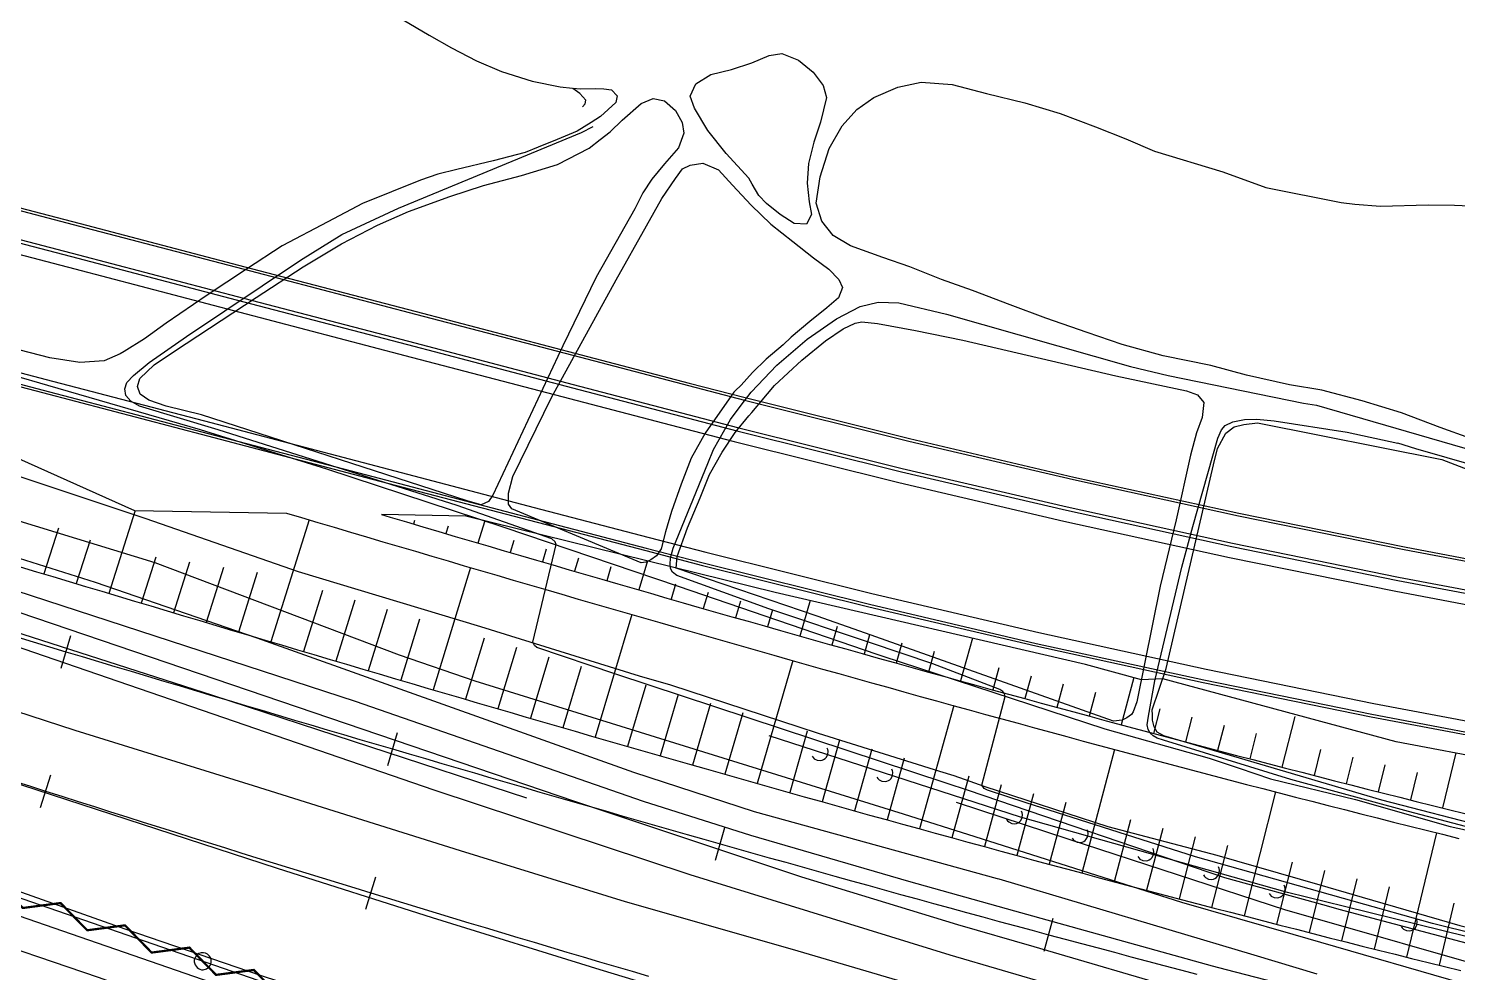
# Model space of a CAD drawing. Header units: millimetres. Extents: x 6886 to 7682, y 1103 to 1809.
# Drawn here: x 7493.2 to 7577, y 1487.2 to 1542.6 of the extents above; entities that cross this region are included whole.
import ezdxf
from ezdxf.xclip import XClip

# ---------------------------------------------------------------- set-up
doc = ezdxf.new("R2010")
doc.units = ezdxf.units.MM
doc.header["$LTSCALE"] = 10
doc.header["$MEASUREMENT"] = 0
doc.header["$XCLIPFRAME"] = 2
doc.layers.add('TZ-BASE', color=253, linetype='Continuous')

# ---------------------------------------------------------------- blocks, each defined once
blk = doc.blocks.new('AZ0801')
at = {"color": 0}
blk.add_arc((0, 0), 0.5, 180, 0, dxfattribs=at)
blk = doc.blocks.new('smd')
at = {"color": 0, "lineweight": -3, "ltscale": 5, "const_width": 0.13}
blk.add_lwpolyline([(0.5, 0, 1), (-0.5, 0, 1)], format="xyb", close=True, dxfattribs=at)
blk.add_lwpolyline([(12.5, 0), (11.5, 0.5), (9.5, -0.5), (7.5, 0.5), (5.5, -0.5), (3.5, 0.5), (1.5, -0.5), (0.5, 0)], dxfattribs=at)
blk = doc.blocks.new('JD-FGHFFHHF5RSFGS')
at = {"layer": 'TZ-BASE'}
for p, q in [((524.126, 38.665), (522.576, 33.806)), ((534.335, 38.12), (532.095, 30.961)), ((540.527, 38.087), (540.46, 37.869)), ((542.485, 37.749), (542.351, 37.311)), ((544.642, 38.067), (544.241, 36.755)), ((519.623, 37.62), (518.766, 34.95)), ((521.487, 36.928), (520.671, 34.377)), ((546.344, 36.899), (546.131, 36.201)), ((548.245, 36.388), (548.021, 35.648)), ((525.338, 35.933), (524.48, 33.235)), ((527.323, 35.631), (526.384, 32.665)), ((529.308, 35.329), (528.288, 32.096)), ((543.802, 35.321), (541.608, 28.148)), ((550.145, 35.876), (549.91, 35.098)), ((552.044, 35.365), (551.799, 34.549)), ((554.195, 35.707), (553.688, 34.003)), ((531.291, 35.027), (530.191, 31.528)), ((535.114, 33.976), (533.998, 30.396)), ((555.84, 34.352), (555.576, 33.458)), ((557.738, 33.849), (557.464, 32.916)), ((537.012, 33.414), (535.901, 29.832)), ((538.91, 32.852), (537.803, 29.269)), ((559.635, 33.346), (559.351, 32.376)), ((561.531, 32.844), (561.238, 31.838)), ((563.725, 33.382), (563.125, 31.303)), ((540.808, 32.293), (539.706, 28.708)), ((553.26, 32.565), (551.119, 25.376)), ((519.78, 29.424), (520.355, 31.34)), ((544.603, 31.178), (543.511, 27.59)), ((565.323, 31.857), (565.012, 30.77)), ((567.22, 31.371), (566.898, 30.24)), ((573.253, 31.168), (572.557, 28.665)), ((546.5, 30.623), (545.413, 27.034)), ((569.116, 30.886), (568.785, 29.712)), ((571.011, 30.401), (570.671, 29.187)), ((548.397, 30.071), (547.315, 26.48)), ((550.293, 29.52), (549.217, 25.927)), ((562.71, 29.862), (560.631, 22.655)), ((574.798, 29.435), (574.442, 28.146)), ((576.69, 28.953), (576.328, 27.629)), ((582.722, 28.862), (581.984, 26.098)), ((554.086, 28.424), (553.022, 24.828)), ((555.982, 27.879), (554.924, 24.281)), ((578.582, 28.472), (578.214, 27.116)), ((580.472, 27.99), (580.099, 26.606)), ((557.878, 27.337), (556.826, 23.737)), ((572.155, 27.22), (570.145, 19.994)), ((584.248, 27.026), (583.87, 25.594)), ((559.774, 26.796), (558.728, 23.195)), ((586.135, 26.544), (585.755, 25.094)), ((588.02, 26.061), (587.64, 24.596)), ((592.167, 26.582), (591.411, 23.612)), ((538.954, 23.717), (539.519, 25.636)), ((563.566, 25.723), (562.533, 22.118)), ((565.462, 25.19), (564.436, 21.583)), ((589.905, 25.579), (589.526, 24.102)), ((567.358, 24.66), (566.339, 21.051)), ((581.598, 24.649), (579.664, 17.402)), ((593.68, 24.648), (593.296, 23.125)), ((601.617, 24.442), (600.839, 21.215)), ((569.254, 24.132), (568.242, 20.521)), ((595.57, 24.199), (595.182, 22.642)), ((597.459, 23.75), (597.067, 22.162)), ((518.572, 21.253), (519.18, 23.159)), ((573.046, 23.085), (572.048, 19.47)), ((599.347, 23.302), (598.953, 21.687)), ((574.942, 22.566), (573.952, 18.949)), ((576.838, 22.049), (575.856, 18.43)), ((591.041, 22.158), (589.192, 14.89)), ((578.734, 21.536), (577.76, 17.915)), ((582.528, 20.519), (581.569, 16.893)), ((558.175, 18.154), (558.721, 20.078)), ((584.425, 20.015), (583.474, 16.387)), ((586.322, 19.515), (585.38, 15.885)), ((600.487, 19.756), (598.73, 12.465)), ((588.219, 19.018), (587.285, 15.386)), ((592.014, 18.034), (591.098, 14.397)), ((537.67, 15.274), (538.255, 17.186)), ((593.912, 17.548), (593.006, 13.909)), ((595.811, 17.065), (594.913, 13.424)), ((597.709, 16.586), (596.821, 12.943)), ((601.508, 15.64), (600.639, 11.992)), ((577.463, 12.816), (577.983, 14.748))]:
    blk.add_line(p, q, dxfattribs=at)
for points in [[(517.39, 35.364), (518.347, 35.076), (519.304, 34.788), (520.261, 34.501), (521.218, 34.213), (522.175, 33.926), (523.132, 33.639), (524.089, 33.352), (525.047, 33.065), (526.004, 32.778), (526.961, 32.492), (527.918, 32.206), (528.876, 31.92), (529.833, 31.635), (530.79, 31.349), (531.748, 31.064), (532.705, 30.78), (533.662, 30.495), (534.62, 30.211), (535.577, 29.927), (536.535, 29.644), (537.493, 29.361), (538.451, 29.078), (539.408, 28.796), (540.366, 28.514), (541.324, 28.232), (542.282, 27.951), (543.24, 27.67), (544.198, 27.389), (545.156, 27.109), (546.115, 26.829), (547.073, 26.55), (548.032, 26.271), (548.99, 25.993), (549.949, 25.715), (550.908, 25.438), (551.866, 25.161), (552.825, 24.884), (553.784, 24.608), (554.744, 24.333), (555.703, 24.058), (556.662, 23.784), (557.622, 23.51), (558.581, 23.237), (559.541, 22.964), (560.501, 22.692), (561.461, 22.421), (562.421, 22.15), (563.381, 21.879), (564.341, 21.61), (565.302, 21.34), (566.262, 21.072), (567.223, 20.804), (568.184, 20.537), (569.145, 20.271), (570.106, 20.005), (571.068, 19.74), (572.029, 19.475), (572.991, 19.211), (573.952, 18.948), (574.914, 18.686), (575.876, 18.425), (576.839, 18.164), (577.801, 17.904), (578.764, 17.644), (579.726, 17.386), (580.689, 17.128), (581.652, 16.871), (582.615, 16.615), (583.579, 16.36), (584.542, 16.105), (585.506, 15.851), (586.47, 15.599), (587.434, 15.347), (588.399, 15.096), (589.363, 14.845), (590.328, 14.596), (591.293, 14.347), (592.258, 14.1), (593.223, 13.853), (594.188, 13.608), (595.154, 13.363), (596.12, 13.119), (597.086, 12.876), (598.052, 12.634), (599.016, 12.394), (599.983, 12.154), (600.95, 11.915), (601.917, 11.677)], [(580.628, 7.821), (580.278, 7.912), (572.868, 9.927), (562.701, 12.919), (552.902, 15.702), (543.207, 18.705), (531.066, 22.519), (520.614, 25.769), (506.603, 30.311)], [(517.194, 31.246), (518.152, 30.958), (519.11, 30.67), (520.067, 30.382), (521.025, 30.095), (521.983, 29.807), (522.941, 29.52), (523.899, 29.233), (524.857, 28.946), (525.815, 28.66), (526.773, 28.374), (527.731, 28.087), (528.689, 27.802), (529.648, 27.516), (530.606, 27.231), (531.565, 26.946), (532.523, 26.661), (533.482, 26.376), (534.441, 26.092), (535.4, 25.808), (536.359, 25.525), (537.318, 25.242), (538.277, 24.959), (539.236, 24.676), (540.196, 24.394), (541.155, 24.113), (542.115, 23.831), (543.074, 23.55), (544.034, 23.27), (544.994, 22.99), (545.954, 22.71), (546.914, 22.43), (547.875, 22.152), (548.835, 21.873), (549.796, 21.595), (550.757, 21.318), (551.717, 21.041), (552.678, 20.764), (553.64, 20.488), (554.601, 20.213), (555.562, 19.938), (556.524, 19.664), (557.486, 19.39), (558.448, 19.116), (559.41, 18.844), (560.372, 18.572), (561.334, 18.3), (562.297, 18.029), (563.26, 17.759), (564.223, 17.489), (565.186, 17.22), (566.149, 16.951), (567.113, 16.683), (568.076, 16.416), (569.04, 16.149), (570.004, 15.884), (570.968, 15.618), (571.933, 15.354), (572.897, 15.09), (573.862, 14.827), (574.827, 14.565), (575.792, 14.303), (576.757, 14.042), (577.723, 13.782), (578.689, 13.523), (579.655, 13.264), (580.621, 13.006), (581.587, 12.749), (582.554, 12.493), (583.521, 12.238), (584.488, 11.983), (585.455, 11.73), (586.423, 11.477)], [(506.827, 26.032), (532.459, 17.693), (541.556, 14.79), (551.383, 11.735), (559.339, 9.339), (570.934, 6.005), (574.981, 4.925), (581.529, 3.177), (583.564, 2.638), (594.751, -0.323), (603.411, -2.383), (611.011, -4.116), (616.414, -5.163), (623.521, -6.618), (630.333, -7.926), (637.541, -9.106), (647.746, -10.79), (657.257, -12.223), (667.572, -13.491), (675.652, -14.435), (685.236, -15.372), (694.757, -16.266), (699.981, -16.599)], [(516.971, 22.815), (517.924, 22.51), (518.876, 22.206), (519.829, 21.902), (520.782, 21.599), (521.735, 21.296), (522.688, 20.993), (523.642, 20.692), (524.595, 20.39), (525.549, 20.089), (526.503, 19.789), (527.457, 19.489), (528.411, 19.19), (529.365, 18.891), (530.32, 18.593), (531.274, 18.296), (532.229, 17.999), (533.184, 17.702), (534.14, 17.407), (535.095, 17.111), (536.051, 16.817), (537.007, 16.523), (537.963, 16.23), (538.919, 15.937), (539.875, 15.646), (540.832, 15.354), (541.789, 15.064), (542.746, 14.774), (543.703, 14.485), (544.661, 14.197), (545.619, 13.909), (546.577, 13.622), (547.535, 13.336), (548.493, 13.051), (549.452, 12.766), (550.411, 12.483), (551.37, 12.2), (552.329, 11.917), (553.289, 11.636), (554.249, 11.355)], [(506.48, 46.54), (524.084, 38.666), (533.002, 38.516), (533.887, 38.253), (534.843, 37.969), (535.798, 37.685), (536.753, 37.401), (537.709, 37.118), (538.664, 36.835), (539.619, 36.553), (540.574, 36.271), (541.53, 35.989), (542.485, 35.708), (543.44, 35.427), (544.395, 35.147), (545.35, 34.867), (546.306, 34.587), (547.261, 34.308), (548.216, 34.029), (549.171, 33.751), (550.126, 33.473), (551.082, 33.195), (552.037, 32.919), (552.992, 32.642), (553.947, 32.366), (554.903, 32.091), (555.858, 31.816), (556.813, 31.542), (557.769, 31.268), (558.724, 30.995), (559.68, 30.722), (560.635, 30.45), (561.591, 30.179), (562.546, 29.908), (563.502, 29.637), (564.458, 29.368), (565.413, 29.099), (566.369, 28.83), (567.325, 28.562), (568.281, 28.295), (569.237, 28.029), (570.193, 27.763), (571.149, 27.498), (572.105, 27.233), (573.062, 26.97), (574.018, 26.707), (574.974, 26.444), (575.931, 26.183), (576.887, 25.922), (577.844, 25.662), (578.801, 25.403), (579.758, 25.144), (580.714, 24.886), (581.671, 24.629), (582.628, 24.373), (583.586, 24.118), (584.543, 23.863), (585.5, 23.609), (586.458, 23.356), (587.415, 23.104), (588.373, 22.853), (589.331, 22.603), (590.289, 22.353), (591.247, 22.105), (592.205, 21.857), (593.163, 21.611), (594.121, 21.365), (595.08, 21.12), (596.038, 20.876), (596.997, 20.633), (597.956, 20.391), (598.915, 20.15), (599.874, 19.909), (600.827, 19.672), (601.786, 19.434)], [(538.586, 38.423), (539.09, 38.274), (540.044, 37.992), (540.999, 37.71), (541.954, 37.428), (542.909, 37.147), (543.863, 36.866), (544.818, 36.586), (545.772, 36.306), (546.727, 36.027), (547.682, 35.748), (548.636, 35.469), (549.591, 35.191), (550.545, 34.913), (551.5, 34.636), (552.454, 34.359), (553.409, 34.083), (554.364, 33.807), (555.318, 33.532), (556.273, 33.258), (557.227, 32.984), (558.182, 32.71), (559.137, 32.437), (560.091, 32.165), (561.046, 31.893), (562.001, 31.621), (562.955, 31.351), (563.91, 31.081), (564.865, 30.811), (565.82, 30.542), (566.775, 30.274), (567.73, 30.007), (568.685, 29.74), (569.64, 29.474), (570.595, 29.208), (571.55, 28.943), (572.505, 28.679), (573.46, 28.416), (574.416, 28.153), (575.371, 27.891), (576.326, 27.63), (577.282, 27.369), (578.238, 27.109), (579.193, 26.85), (580.149, 26.592), (581.105, 26.335), (582.06, 26.078), (583.016, 25.822), (583.972, 25.567), (584.928, 25.313), (585.885, 25.059), (586.841, 24.807), (587.797, 24.555), (588.754, 24.304), (589.71, 24.054), (590.667, 23.805), (591.623, 23.557), (592.58, 23.31), (593.537, 23.063), (594.494, 22.818), (595.451, 22.573), (596.408, 22.329), (597.365, 22.087), (598.323, 21.845), (599.28, 21.604), (600.238, 21.365), (601.189, 21.127), (602.147, 20.89)], [(669.662, 12.362), (661.366, 13.757), (660.654, 14.293), (654.293, 15.258), (635.309, 18.193), (616.63, 21.875), (611.021, 23.081), (610.123, 22.829), (598.121, 25.105), (584.415, 28.785), (583.177, 28.739), (579.891, 29.626), (561.688, 33.855), (543.538, 38.34), (538.586, 38.423)]]:
    blk.add_lwpolyline(points, dxfattribs=at)
for points in [[(199.257, 94.283), (204.729, 96.411, -0.152658), (236.282, 98.56), (337.635, 74.296, -0.01357), (348.275, 71.442), (350.195, 70.867), (351.273, 70.55), (405.978, 54.269), (407.914, 53.683), (409.851, 53.075), (411.781, 52.447), (413.701, 51.802), (414.441, 51.548), (534.376, 10.051), (541.667, 7.529, -0.046142), (550.559, 3.501), (558.627, -1.092)], [(236.05, 97.588), (337.402, 73.324, -0.01357), (347.99, 70.483), (405.686, 53.313, -0.010961), (414.116, 50.602), (541.34, 6.583, -0.046142), (550.064, 2.632), (560.033, -3.043, 0.13329), (574.236, -6.708), (580.822, -6.626, -0.244233), (598.936, -15.75), (610.099, -31.218, 0.241251), (620.657, -36.61), (654.321, -36.568)]]:
    blk.add_lwpolyline(points, format="xyb", dxfattribs=at)
for points, elevation in [([(511.591, 57.931), (521.266, 55.397), (530.939, 52.865), (540.614, 50.331), (550.287, 47.799), (556.641, 46.134), (559.921, 45.284), (569.555, 42.885), (579.208, 40.627), (588.893, 38.508), (598.608, 36.526), (608.349, 34.684), (618.115, 32.981), (627.906, 31.418), (637.717, 29.995), (647.565, 28.71), (649.094, 28.524), (657.463, 27.511), (667.39, 26.311), (668.306, 26.2)], 44.058), ([(511.553, 57.785), (521.228, 55.252), (530.901, 52.719), (540.576, 50.186), (550.249, 47.653), (556.603, 45.989), (559.884, 45.138), (569.52, 42.739), (579.175, 40.481), (588.862, 38.361), (598.579, 36.379), (608.322, 34.537), (618.091, 32.834), (627.884, 31.27), (637.697, 29.847), (647.546, 28.561), (649.076, 28.375), (657.445, 27.362), (667.372, 26.162), (668.325, 26.047)], 44.058), ([(511.135, 56.189), (520.81, 53.656), (530.483, 51.123), (540.158, 48.59), (549.831, 46.057), (556.187, 44.392), (559.477, 43.539), (569.132, 41.135), (578.811, 38.871), (588.521, 36.747), (598.261, 34.76), (608.027, 32.913), (617.819, 31.206), (627.635, 29.639), (637.472, 28.212), (647.34, 26.924), (648.877, 26.737), (657.246, 25.724), (667.174, 24.524), (667.376, 24.499)], 44.058), ([(511.084, 55.996), (520.759, 53.462), (530.432, 50.93), (540.107, 48.396), (549.78, 45.864), (556.137, 44.199), (559.428, 43.345), (569.085, 40.941), (578.766, 38.676), (588.48, 36.551), (598.222, 34.564), (607.991, 32.717), (617.786, 31.009), (627.605, 29.441), (637.444, 28.014), (647.315, 26.725), (648.852, 26.538), (657.222, 25.526), (666.673, 24.383)], 44.058), ([(510.92, 55.367), (520.594, 52.833), (530.268, 50.301), (539.942, 47.767), (549.616, 45.235), (555.973, 43.57), (559.268, 42.715), (568.933, 40.309), (578.623, 38.042), (588.345, 35.915), (598.097, 33.926), (607.875, 32.077), (617.679, 30.368), (627.507, 28.798), (637.356, 27.37), (647.234, 26.08), (648.774, 25.893), (657.144, 24.881), (666.595, 23.738)], 44.058), ([(509.224, 48.885), (518.897, 46.352), (528.571, 43.819), (538.245, 41.286), (547.919, 38.753), (554.283, 37.086), (557.618, 36.222), (567.36, 33.796), (577.144, 31.507), (586.959, 29.36), (596.805, 27.351), (606.677, 25.485), (616.575, 23.759), (626.498, 22.175), (636.441, 20.733), (646.396, 19.433), (647.965, 19.242), (656.34, 18.229), (666.268, 17.028), (676.194, 15.827), (686.122, 14.627), (696.05, 13.425), (696.188, 13.409), (700.009, 12.974)], 44.058), ([(509.059, 48.256), (518.732, 45.723), (528.406, 43.191), (538.08, 40.657), (547.754, 38.125), (554.119, 36.457), (557.457, 35.592), (567.208, 33.164), (577, 30.873), (586.825, 28.724), (596.679, 26.714), (606.561, 24.845), (616.468, 23.118), (626.4, 21.532), (636.352, 20.089), (646.314, 18.788), (647.886, 18.597), (656.262, 17.584), (666.19, 16.383), (676.116, 15.182), (679.395, 14.786)], 44.058), ([(509.021, 48.111), (518.694, 45.578), (528.368, 43.045), (538.042, 40.512), (547.716, 37.979), (554.081, 36.312), (557.421, 35.446), (567.173, 33.018), (576.967, 30.727), (586.794, 28.577), (596.65, 26.566), (606.534, 24.698), (616.443, 22.97), (626.378, 21.384), (636.332, 19.94), (646.295, 18.639), (647.868, 18.448), (656.244, 17.435), (666.172, 16.234), (676.098, 15.033), (679.377, 14.637)], 44.058), ([(550.379, 62.353), (550.523, 62.512), (550.564, 62.733), (550.209, 63.123), (549.803, 63.425)], 43), ([(571.706, 22.668), (552.325, 29.065), (547.702, 30.624), (547.553, 30.754), (547.454, 30.936), (548.835, 36.67), (548.779, 36.823), (548.577, 37.002), (543.03, 38.956), (529.006, 43.403), (524.39, 44.793), (523.865, 45.086), (523.586, 45.407), (523.531, 45.798), (523.643, 46.173), (524.022, 46.588), (524.947, 47.352), (527.142, 48.864), (533.826, 53.359), (536.262, 54.852), (539.582, 56.393), (550.325, 60.843), (551.003, 61.192)], 42), ([(593.447, 44.852), (602.742, 42.145)], 41), ([(654.905, 54.463), (653.398, 54.027), (650.205, 52.748), (649.031, 52.527), (641.363, 51.893), (639.713, 51.653), (636.952, 50.725), (623.36, 45.763), (621.922, 45.095), (620.791, 44.384), (615.072, 39.819), (613.726, 38.879), (612.946, 38.776), (611.407, 38.971), (608.193, 39.715), (599.275, 42.286), (598.213, 42.607)], 40), ([(559.747, 44.921), (560.263, 45.61), (561.77, 47.183), (563.56, 48.72), (565.281, 49.911), (566.662, 50.628), (567.725, 50.885), (568.934, 50.846), (571.739, 50.183), (582.534, 47.119), (584.734, 46.583), (592.678, 44.97), (593.447, 44.852)], 41), ([(578.096, 10.779), (571.948, 12.589), (556.701, 17.302), (541.666, 22.254), (507.702, 33.933), (493.5, 39.054), (482.71, 42.949), (474.354, 46.075)], 48), ([(497.765, 44.519), (501.53, 43.191), (506.616, 41.332), (525.276, 35.609), (539.627, 30.194), (544.066, 28.681), (569.193, 20.865), (573.39, 19.534)], 44), ([(567.282, 30.901), (561.307, 32.907), (555.917, 34.857), (555.66, 35.045), (555.545, 35.258), (555.516, 35.501), (555.544, 35.895), (555.689, 36.456), (557.725, 41.43), (558.067, 42.252), (559.058, 44.002), (559.747, 44.921)], 41), ([(591.932, 22.884), (591.932, 22.884), (584.473, 25.19), (584.086, 25.32), (583.852, 25.45), (583.69, 25.597), (583.563, 25.81), (583.512, 26.098), (583.579, 26.603), (583.959, 28.673), (585.534, 35.332), (586.188, 37.728), (587.649, 42.905), (587.861, 43.401), (588.089, 43.645), (588.531, 43.864), (589.212, 44.012), (589.944, 44.029), (590.964, 43.921), (595.244, 43.27), (598.213, 42.607)], 40), ([(576.867, 13.065), (572.403, 14.37), (563.246, 17.151), (549.926, 21.592), (507.757, 35.929), (489.637, 42.651)], 47), ([(574.72, 17.06), (560.471, 20.988), (553.396, 23.29), (531.281, 31.172), (521.798, 34.436), (497.252, 42.19)], 45), ([(575.74, 15.162), (569.517, 16.895), (560.246, 19.594), (553.946, 21.597), (537.054, 27.468), (509.871, 36.321), (496.423, 40.885)], 46), ([(586.336, 18.355), (576.407, 21.51), (574.134, 22.261), (573.941, 22.368), (573.806, 22.545), (575.18, 27.755), (575.138, 27.905), (575.042, 28.045), (574.864, 28.161), (570.935, 29.674), (567.282, 30.901)], 41), ([(588.057, 17.121), (573.017, 22.235), (571.706, 22.668)], 42), ([(603.296, 19.846), (598.841, 21.002), (591.932, 22.884)], 40), ([(591.64, 15.228), (578.937, 19.366), (572.31, 21.545)], 43), ([(573.39, 19.534), (585.521, 15.689), (592.054, 13.805)], 44), ([(595.643, 15.734), (586.336, 18.355)], 41), ([(589.775, 12.58), (574.812, 17.035), (574.72, 17.06)], 45), ([(594.778, 15.269), (594.027, 15.468), (588.057, 17.121)], 42), ([(587.335, 11.932), (575.74, 15.162)], 46), ([(593.64, 14.657), (591.64, 15.228)], 43), ([(699.995, -1.71), (692.889, -1.535), (683.267, -1.166), (680.166, -0.869), (668.644, 0.869), (657.618, 2.576), (643.796, 4.403), (634.97, 5.819), (625.439, 7.532), (620.673, 8.572), (609.752, 11.286), (594.778, 15.269)], 42), ([(699.996, -0.183), (689.458, -0.164), (680.525, -0.218), (678.934, -0.057), (671.165, 1.523), (665.746, 2.447), (658.209, 3.393), (643.047, 5.169), (633.901, 6.533), (626.893, 7.735), (622.556, 8.833), (613.571, 11.138), (600.251, 14.436), (595.643, 15.734)], 41), ([(699.994, -3.177), (694.278, -2.973), (685.783, -2.481), (681.218, -2.028), (665.859, 0.047), (651.949, 2.102), (628.769, 6.068), (619.797, 7.709), (613.442, 9.113), (603.201, 11.927), (593.64, 14.657)], 43), ([(592.054, 13.805), (603.694, 10.446), (606.835, 9.635)], 44), ([(585.812, 10.45), (576.867, 13.065)], 47), ([(593.482, 11.476), (589.775, 12.58)], 45), ([(588.169, 11.717), (587.335, 11.932)], 46), ([(699.989, -8.162), (694.679, -7.8), (685.05, -6.831), (672.034, -5.227), (657.668, -3.23), (643.144, -0.977), (635.844, 0.265), (630.326, 1.383), (618.039, 4.222), (596.109, 9.669), (588.169, 11.717)], 46)]:
    blk.add_lwpolyline(points, dxfattribs=dict(at, elevation=elevation))
blk.add_lwpolyline([(528.564, 12.062, 1), (527.619, 12.389, 1)], format="xyb", close=True, dxfattribs=at)
for points in [[(537.466, 56.67, 43.054), (535.425, 55.605, 43.029), (532.747, 54.195, 43.029), (530.656, 52.829, 43.029), (528.351, 51.302, 43.029), (525.947, 49.658, 43.029), (524.669, 48.741, 43.029), (523.492, 47.998, 43.024), (523.248, 47.862, 42.999), (522.303, 47.441, 43.004), (520.877, 47.353, 43.009), (519.126, 47.625, 43.009), (517.371, 48.063, 43.014)], [(517.473, 73.088, 43.487), (518.639, 73.729, 43.491), (519.934, 73.889, 43.491), (521.636, 73.636, 43.491), (530.682, 70.859, 43.423), (533.259, 69.97, 43.349), (535.765, 69.176, 43.3), (537.799, 68.357, 43.295), (539.861, 67.437, 43.295), (541.374, 66.539, 43.295), (542.691, 65.811, 43.241), (544.146, 65.039, 43.206), (545.628, 64.409, 43.206), (547.417, 63.853, 43.157), (549.058, 63.512, 43.009), (549.791, 63.448, 43.021)], [(602.442, 42.902, 41.105), (600.701, 43.532, 41.15), (598.423, 44.394, 41.214), (596.12, 45.107, 41.297), (593.758, 45.723, 41.435), (591.849, 46.046, 41.568), (589.335, 46.598, 41.735), (587.232, 47.163, 41.824), (584.445, 47.735, 41.897), (582.044, 48.398, 41.907), (579.976, 49.103, 41.922), (577.566, 49.943, 41.927), (575.464, 50.721, 41.927), (573.248, 51.564, 41.927), (571.433, 52.207, 41.952), (569.575, 52.962, 41.991), (567.99, 53.5, 42.109), (566.104, 54.192, 42.158), (565.074, 54.791, 42.158), (564.408, 55.631, 42.212), (564.094, 56.691, 42.276), (564.319, 58.23, 42.399), (564.846, 59.891, 42.444), (565.612, 61.22, 42.512), (566.475, 62.183, 42.596), (567.459, 62.882, 42.69), (568.871, 63.505, 42.709), (570.253, 63.79, 42.749), (572.057, 63.66, 42.768), (574.082, 63.129, 42.773), (576.329, 62.574, 42.724), (578.404, 61.948, 42.478), (580.47, 61.168, 42.424), (582.25, 60.458, 42.202), (583.937, 59.751, 42.227), (587.952, 58.524, 42.222), (590.468, 57.608, 41.833), (594.888, 56.74, 41.819), (595.698, 56.633, 41.799), (597.193, 56.508, 41.666), (599.997, 56.594, 41.597), (601.53, 56.58, 41.553), (605.653, 56.39, 41.41)], [(549.791, 63.448, 43.021), (550.256, 63.407, 43.029), (551.119, 63.409, 42.975), (551.623, 63.402, 42.808), (552.079, 63.332, 42.822), (552.402, 62.991, 42.832), (552.333, 62.596, 42.852), (551.422, 61.773, 42.96), (550.875, 61.431, 43)], [(551.413, 60.43, 41.745), (551.995, 60.882, 41.745), (552.703, 61.566, 41.745), (553.813, 62.532, 41.745), (554.528, 62.829, 41.745), (555.189, 62.695, 41.745), (555.832, 62.124, 41.745), (556.223, 61.429, 41.745), (556.318, 60.802, 41.745), (555.999, 59.931, 41.745), (555.189, 58.994, 41.745), (554.446, 58.098, 41.745), (553.921, 57.297, 41.745), (553.517, 56.514, 41.745)], [(550.875, 61.431, 43), (550.057, 60.921, 43.059), (548.896, 60.431, 43.063), (547.764, 59.971, 43.068), (547.004, 59.672, 43.073), (545.132, 59.183, 43.108), (542.993, 58.669, 43.142), (541.883, 58.384, 43.147), (540.875, 58.046, 43.152), (537.466, 56.67, 43.054)], [(549.22, 48.329, 41.755), (545.117, 39.567, 41.745), (544.859, 39.187, 41.745), (544.437, 38.992, 41.745), (543.612, 39.228, 41.745), (528.013, 44.277, 41.745), (525.95, 44.794, 41.745), (524.939, 45.14, 41.745), (524.418, 45.481, 41.745), (524.263, 45.948, 41.745), (524.399, 46.417, 41.745), (525.237, 47.208, 41.745), (526.444, 48.002, 41.745), (531.227, 51.16, 41.745), (533.992, 52.954, 41.745), (536.24, 54.313, 41.745), (538.338, 55.394, 41.745), (540.171, 56.205, 41.745), (542.6, 57.078, 41.745), (544.573, 57.738, 41.745), (546.799, 58.308, 41.745), (548.901, 58.952, 41.745), (550.76, 59.923, 41.745), (551.413, 60.43, 41.745)], [(554.135, 55.365, 41.164), (555.034, 56.961, 41.164), (555.84, 58.143, 41.164), (556.249, 58.71, 41.164), (556.691, 58.931, 41.164), (557.425, 59.037, 41.164), (558.347, 58.646, 41.164), (559.172, 57.747, 41.164), (560.264, 56.577, 41.164), (561.42, 55.46, 41.164), (562.722, 54.437, 41.164), (563.925, 53.495, 41.164), (564.829, 52.825, 41.164), (565.415, 52.22, 41.164), (565.625, 51.744, 41.164), (565.402, 51.146, 41.164), (564.715, 50.544, 41.164), (563.717, 49.752, 41.164), (562.622, 48.838, 41.164), (562.142, 48.389, 41.164), (561.16, 47.543, 41.164), (560.356, 46.751, 41.164), (559.687, 46.022, 41.164), (559.34, 45.678, 41.164)], [(553.517, 56.514, 41.745), (553.438, 56.36, 41.745), (551.174, 52.353, 41.745), (549.22, 48.329, 41.755)], [(557.563, 43.208, 41.164), (556.748, 41.729, 41.164), (556.163, 40.207, 41.164), (555.596, 38.613, 41.164), (555.244, 37.407, 41.164), (554.992, 36.418, 41.164), (554.716, 36.001, 41.164), (554.378, 35.767, 41.164), (554.092, 35.642, 41.164), (553.816, 35.601, 41.164), (546.222, 38.757, 41.164), (546.025, 39.04, 41.164), (546.042, 39.675, 41.164), (546.283, 40.658, 41.164), (548.555, 45.284, 41.164), (552.344, 52.188, 41.164), (554.135, 55.365, 41.164)], [(495.06, 54.812, 44.008), (499.715, 52.661, 43.378), (501.56, 52.09, 43.3), (503.103, 51.439, 43.236), (505.039, 50.785, 43.25), (506.324, 50.189, 43.26), (507.776, 49.573, 43.265), (514.934, 47.19, 42.95), (518.991, 46.023, 42.803), (527.933, 43.424, 42.527), (535.351, 41.116, 42.463), (545.754, 37.679, 41.966), (555.979, 34.219, 41.656), (567.638, 30.239, 41.33)], [(560.13, 44.209, 40.564), (560.303, 44.421, 40.564), (561.643, 45.993, 40.564), (563.239, 47.478, 40.564), (564.638, 48.627, 40.564), (565.675, 49.33, 40.564), (566.371, 49.647, 40.564), (566.768, 49.739, 40.564), (567.678, 49.64, 40.564), (569.911, 49.232, 40.564), (572.698, 48.656, 40.564), (581.665, 46.571, 40.564), (585.804, 45.681, 40.564), (586.455, 45.451, 40.564), (586.839, 44.991, 40.564), (586.724, 44.124, 40.564), (586.4, 43.228, 40.564), (586.052, 41.92, 40.564), (585.209, 38.123, 40.564), (584.265, 34.229, 40.569)], [(492.95, 48.691, 44.175), (499.492, 46.511, 43.388), (507.241, 43.59, 43.162), (515.347, 41.329, 42.945), (524.763, 38.188, 42.763), (533.691, 35.094, 42.409), (544.38, 31.854, 42.011), (553.695, 28.976, 41.656), (555.531, 28.432, 41.617), (564.203, 25.595, 41.396), (571.324, 23.379, 41.206)], [(559.34, 45.678, 41.164), (559.261, 45.6, 41.164), (557.563, 43.208, 41.164)], [(566.975, 31.471, 40.564), (564.147, 32.473, 40.564), (555.873, 35.284, 40.564), (555.935, 35.975, 40.564), (556.539, 37.643, 40.564), (557.274, 39.399, 40.564), (557.834, 40.769, 40.564), (558.573, 42.086, 40.564), (559.331, 43.232, 40.564), (560.13, 44.209, 40.564)], [(584.617, 29.407, 39.988), (587.395, 41.341, 39.984), (587.624, 42.31, 39.984), (588.123, 43.2, 39.984), (588.614, 43.565, 39.984), (589.168, 43.707, 39.984), (589.973, 43.814, 39.984), (600.788, 41.658, 39.984), (607.088, 39.238, 39.984), (611.628, 37.724, 39.984), (612.087, 37.417, 39.984), (612.175, 36.921, 39.984), (611.886, 36.116, 39.984), (611.348, 35.084, 39.984), (610.91, 33.62, 39.984), (610.608, 31.546, 39.984), (610.103, 24.091, 39.984), (610.111, 23.51, 39.984)], [(495.658, 38.522, 52.416), (508.581, 34.276, 50.736), (528.672, 27.839, 50.736), (547.098, 21.813, 50.186)], [(465.154, 33.749, 48.141), (471.334, 31.752, 48.347), (473.482, 31.211, 48.441), (479.714, 28.702, 48.421), (485.891, 26.55, 48.387), (492.617, 24.289, 48.372), (499.884, 22.169, 48.239), (508.357, 19.419, 48.121), (515.016, 17.143, 48.126), (523.53, 14.123, 48.038), (531.513, 11.393, 47.983), (537.732, 9.358, 47.801), (540.149, 8.535, 47.787), (547.242, 6.396, 47.669), (549.811, 5.714, 47.673), (551.609, 4.994, 47.673), (560.127, 2.66, 47.521), (564.645, 1.223, 47.236), (566.922, 0.299, 47.194)], [(584.265, 34.229, 40.569), (582.895, 27.433, 40.564), (582.684, 26.859, 40.564), (582.579, 26.697, 40.564), (582.32, 26.495, 40.564), (582.037, 26.366, 40.564), (581.53, 26.315, 40.564), (566.975, 31.471, 40.564)], [(567.638, 30.239, 41.33), (567.928, 30.139, 41.322), (581.019, 25.851, 41.071), (587.14, 24.132, 40.722), (588.909, 23.55, 40.761), (590.745, 22.917, 40.761)], [(603.632, 20.027, 39.984), (597.277, 21.671, 39.984), (584.482, 25.445, 39.984), (584.096, 25.67, 39.984), (583.91, 25.982, 39.984), (583.818, 26.367, 39.984), (583.809, 26.687, 39.984), (583.789, 26.982, 39.984), (584.617, 29.407, 39.988)], [(563.301, -1.648, 47.487), (562.12, -1.205, 47.487), (559.119, -0.166, 47.526), (552.313, 1.628, 47.511), (550.173, 2.106, 47.609), (542.812, 4.39, 47.737), (532.129, 7.608, 47.9), (521.971, 11.28, 48.121), (511.401, 14.866, 48.042), (502.163, 17.799, 48.023), (492.143, 20.834, 48.372), (479.651, 24.935, 48.318), (466.559, 28.902, 48.613)], [(572.086, 21.962, 42.46), (561.325, 25.452, 42.471)], [(571.324, 23.379, 41.206), (572.17, 23.116, 41.184), (573.988, 22.474, 41.051), (581.188, 20.134, 40.958), (587.601, 18.444, 40.854)], [(590.745, 22.917, 40.761), (595.732, 21.721, 40.655), (601.291, 20.134, 40.221), (603.089, 19.735, 40.216)], [(590.745, 22.917, 40.761), (590.745, 22.917, 40.761)], [(595.089, 15.436, 42.436), (591.748, 16.259, 42.482), (576.068, 20.67, 42.456), (572.086, 21.962, 42.46)], [(587.601, 18.444, 40.854), (593.63, 16.716, 40.65), (596.118, 15.989, 40.597)], [(596.118, 15.989, 40.597), (601.841, 14.318, 40.476), (607.169, 13.041, 40.435), (614.548, 11.47, 40.441), (624.704, 9.232, 40.073), (635.253, 7.257, 40.053), (642.643, 6.36, 39.614), (648.362, 6.024, 39.497), (658.058, 6.029, 39.134), (674.476, 6.257, 38.675), (677.998, 6.105, 37.578), (690.18, 7.089, 37.823), (693.853, 7.688, 37.981), (698.083, 7.533, 38.272), (698.232, 4.427, 38.308), (700.001, 4.394, 38.279)], [(677.613, 3.622, 38.41), (670.463, 3.711, 39.711), (664.697, 3.671, 40.19), (659.349, 3.862, 40.65), (652.552, 4.277, 41.089), (647.765, 4.622, 41.323), (646.107, 4.724, 41.487), (643.432, 5.091, 41.594), (635.44, 6.82, 41.859), (619.09, 9.931, 42.145), (603.737, 13.305, 42.318), (595.089, 15.436, 42.436)]]:
    blk.add_polyline3d(points, dxfattribs=at)
blk.add_polyline3d([(558.807, 59.604, 41.666), (557.719, 60.952, 41.691), (556.953, 62.26, 41.691), (556.699, 62.977, 41.691), (557.023, 63.701, 41.706), (557.91, 64.249, 41.72), (559.108, 64.536, 41.73), (560.319, 64.92, 41.73), (561.317, 65.354, 41.73), (562.076, 65.477, 41.73), (563.042, 65.086, 41.73), (563.899, 64.368, 41.73), (564.493, 63.596, 41.73), (564.681, 62.899, 41.73), (564.344, 61.448, 41.73), (563.95, 60.262, 41.647), (563.627, 59.012, 41.627), (563.561, 57.858, 41.632), (563.671, 56.776, 41.632), (563.818, 56.029, 41.637), (563.518, 55.463, 41.642), (562.785, 55.506, 41.681), (561.969, 56.024, 41.681), (561.173, 56.667, 41.681), (560.726, 57.146, 41.686), (560.335, 57.808, 41.701), (560.135, 58.157, 41.701)], close=True, dxfattribs=at)
for name, p, rotation in [('AZ0801', (564.283, 24.493, 42.468), 28.44912486134563), ('AZ0801', (568.088, 23.259, 42.464), 28.44912486134563), ('AZ0801', (575.698, 20.791, 42.457), 28.44912486134563), ('AZ0801', (579.544, 19.693, 42.462), 28.44912486134563), ('AZ0801', (583.394, 18.609, 42.468), 28.44912486134563), ('AZ0801', (587.245, 17.526, 42.474), 28.44912486134563), ('smd', (516.279, 16.313), 340.9149185481131), ('AZ0801', (591.095, 16.443, 42.481), 28.44912486134563), ('AZ0801', (598.857, 14.508, 42.385), 28.44912486134563), ('smd', (539.905, 8.138), 160.9149185487115)]:
    blk.add_blockref(name, p, dxfattribs=dict(at, rotation=rotation))

msp = doc.modelspace()

# ---------------------------------------------------------------- block references
at = {"layer": 'TZ-BASE'}
ref = msp.add_blockref('JD-FGHFFHHF5RSFGS', (6975.294, 1475.619), dxfattribs=at)
XClip(ref).set_block_clipping_path([(1.2904532464, -74.9979808822), (260.0220382386, -74.5728554974), (659.9232409142, -74.9611279262), (699.9238423978, -74.9611632133), (700.0694803054, 75.0388367882), (660.068878978, 75.0388013723), (259.9716238311, 75.4272641526), (-1.2904532465, 74.9979808817)])

doc.saveas('drawing.dxf')
